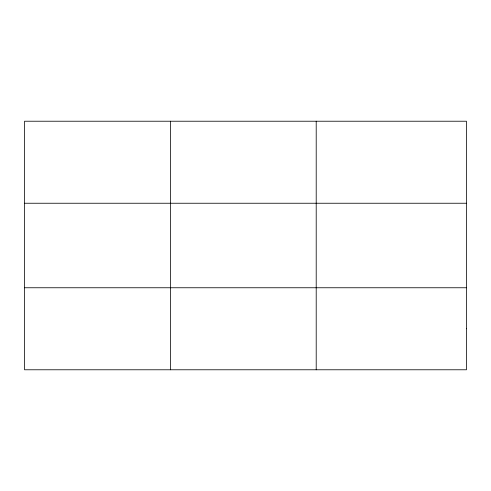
<?xml version="1.0" encoding="UTF-8"?>
<svg xmlns="http://www.w3.org/2000/svg" width="491" height="491" viewBox="0 0 491 491"><rect width="100%" height="100%" fill="white"/><g stroke="black" fill="none" stroke-linecap="round" stroke-linejoin="round"><path stroke-width="0.74" d="M170.377 121.222L170.377 369.778M316.204 121.222L316.204 369.778M24.55 203.243L466.45 203.243M24.55 287.757L466.45 287.757M466.45 328.767L466.45 369.778L24.55 369.778L24.55 121.222L466.45 121.222L466.45 328.767"/></g></svg>
